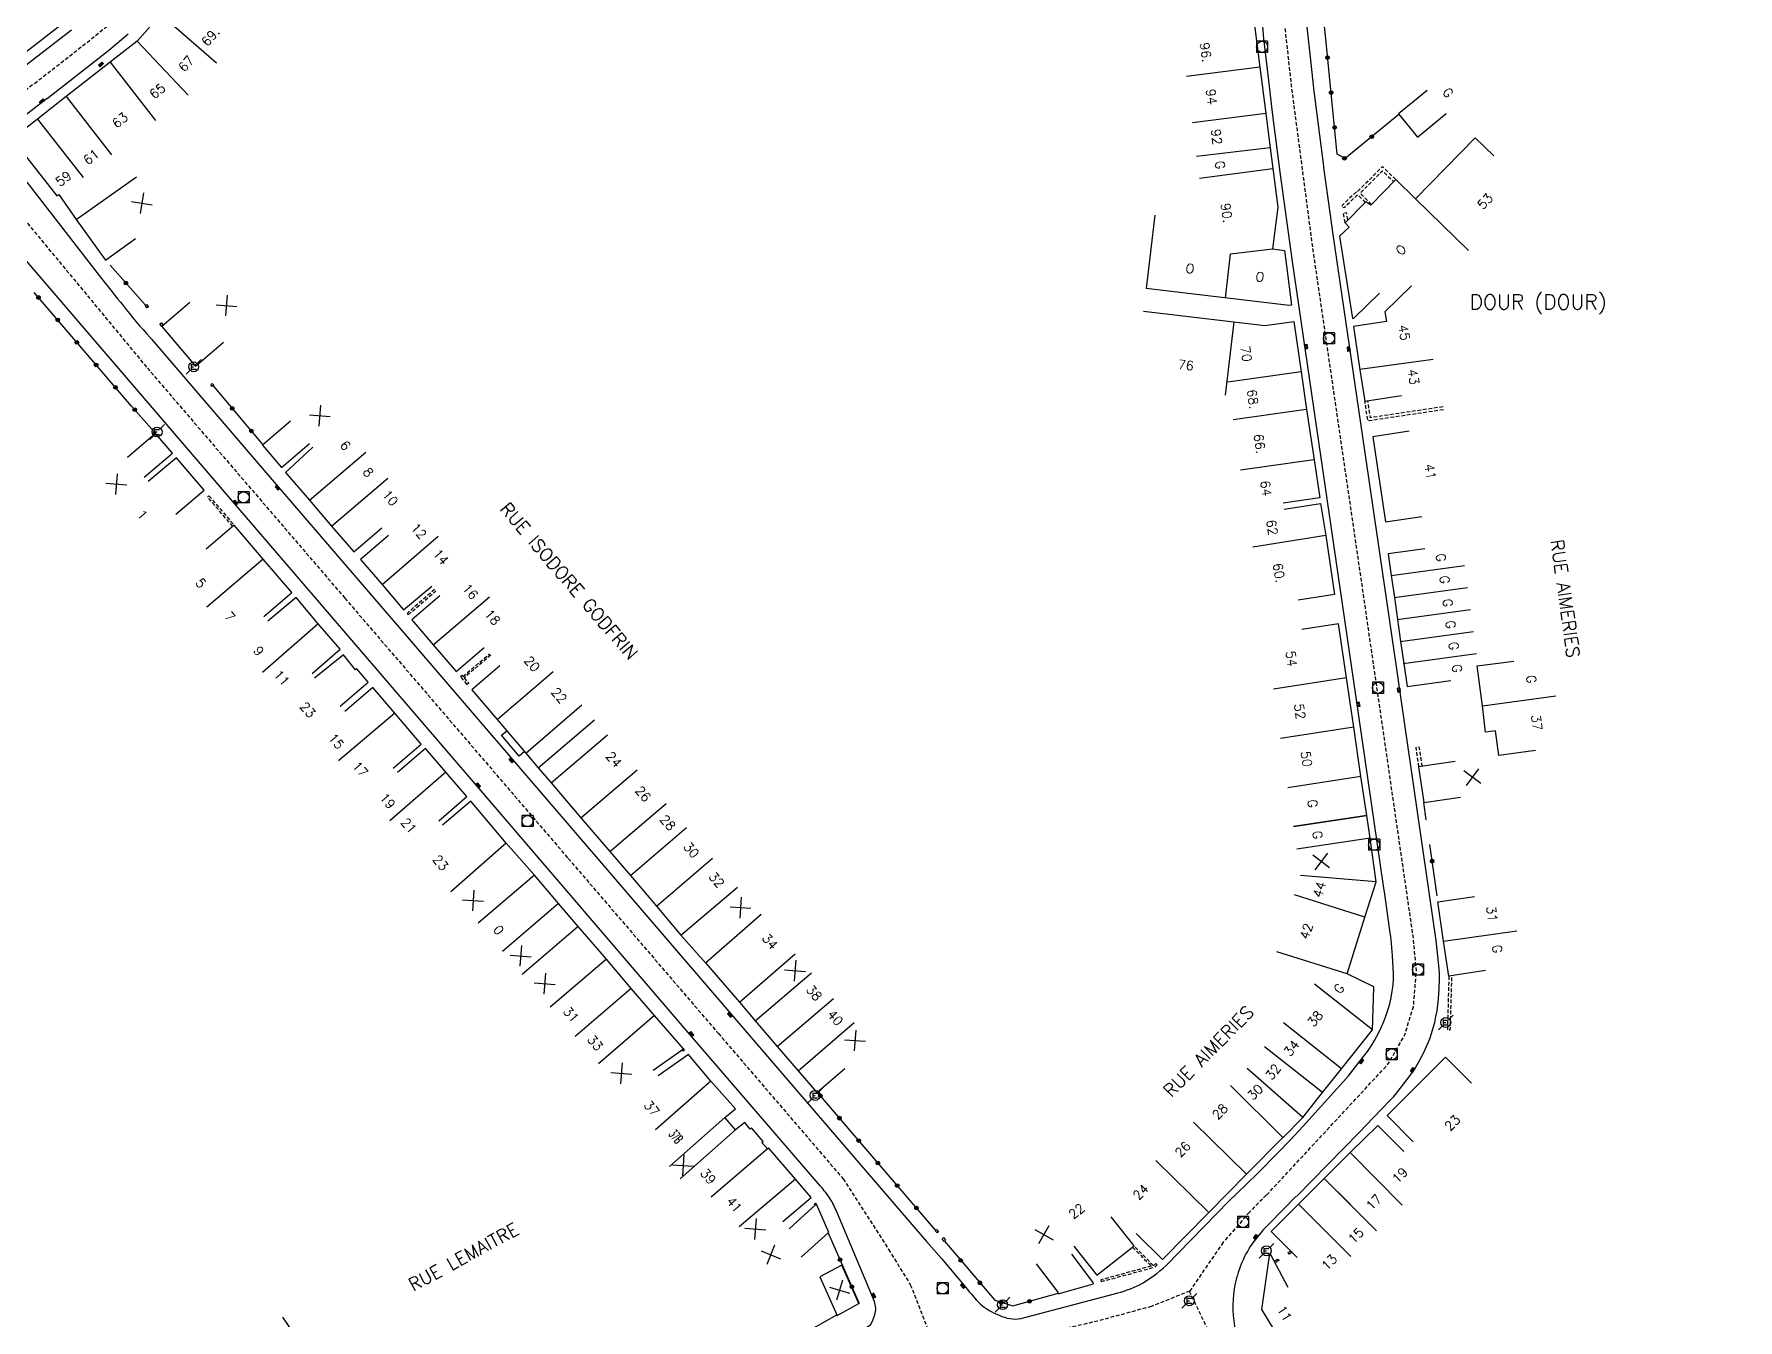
# Model space of a CAD drawing. Header units: millimetres. Extents: x 108000 to 109000, y 121000 to 122000.
# Drawn here: x 108769.6 to 109000, y 121099.6 to 121273.5 of the extents above; entities that cross this region are included whole.
import ezdxf
from ezdxf.enums import TextEntityAlignment as Align

# ---------------------------------------------------------------- set-up
doc = ezdxf.new("R2010")
doc.units = ezdxf.units.MM
doc.linetypes.add('DASHED', pattern=[0.75, 0.5, -0.25])
doc.layers.get('0').update_dxf_attribs({"linetype": 'CONTINUOUS'})
for name, color, linetype in [('W0001', 6, 'DASHED'), ('W0008', 7, 'CONTINUOUS'), ('W0100', 7, 'CONTINUOUS'), ('W0112', 1, 'DASHED'), ('W0322', 7, 'CONTINUOUS'), ('W0334', 7, 'CONTINUOUS'), ('W0400', 7, 'CONTINUOUS'), ('W0420', 7, 'CONTINUOUS'), ('W0471', 7, 'CONTINUOUS'), ('W0980', 7, 'CONTINUOUS'), ('W0989', 7, 'CONTINUOUS'), ('W0991', 7, 'CONTINUOUS'), ('W1102', 7, 'CONTINUOUS')]:
    doc.layers.add(name, color=color, linetype=linetype)
doc.styles.get("Standard").update_dxf_attribs({"font": 'romans.shx', "width": 0.85})

# ---------------------------------------------------------------- blocks, each defined once
blk = doc.blocks.new('T420')
for p, q in [((0.75, 0.75), (-0.75, 0.75)), ((-0.75, 0.75), (-0.75, -0.75)), ((0.75, 0.75), (0.75, -0.75)), ((0.75, -0.75), (-0.75, -0.75))]:
    blk.add_line(p, q)
blk.add_ellipse((0, 0), major_axis=(-0.53, 0.53), ratio=1, start_param=3.926991, end_param=10.210176)
blk = doc.blocks.new('T400')
for p, q in [((-0.15, 0.3), (0.15, 0.3)), ((-0.15, -0.25), (-0.15, 0.3)), ((-0.15, 0.15), (0.15, 0.15)), ((-0.15, 0), (0.15, 0)), ((0.15, 0.3), (0.15, -0.25)), ((-0.15, -0.15), (0.15, -0.15)), ((-0.15, -0.25), (-0.15, -0.3)), ((-0.15, -0.3), (0.15, -0.3)), ((0.15, -0.3), (0.15, -0.25))]:
    blk.add_line(p, q)
blk = doc.blocks.new('T471')
for p, q in [((-0.333334, 0.333334), (-0.333334, -0.333334)), ((-0.333334, 0.333334), (0.333334, 0.333334)), ((-0.333334, 0), (0, 0)), ((0.500001, 0.500001), (1.000002, 1.000002)), ((-0.500001, -0.500001), (-1.000002, -1.000002)), ((-0.333334, -0.333334), (0.333334, -0.333334))]:
    blk.add_line(p, q)
blk.add_ellipse((0, 0), major_axis=(0.471405, 0.471405), ratio=1, start_param=5.4977871438, end_param=11.780972451)
blk = doc.blocks.new('t322o')
at = {"color": 0, "linetype": 'Continuous'}
for radius in [0.25, 0.15]:
    blk.add_circle((0, 0), radius, dxfattribs=at)
blk = doc.blocks.new('t991o')
at = {"color": 0, "linetype": 'Continuous'}
for p, q in [((-1, 1), (1, -1)), ((-1, -1), (1, 1))]:
    blk.add_line(p, q, dxfattribs=at)

msp = doc.modelspace()

# ---------------------------------------------------------------- linework, layer by layer
at = {"layer": 'W0001', "flags": 128}
for points in [[(108769.67, 121266.86), (108776.76, 121272.4), (108779.84, 121274.89), (108781.99, 121276.95), (108786.06, 121281.51), (108790.79, 121286.9), (108798.13, 121295.3), (108809.85, 121308.66), (108830.54, 121332.32), (108835.49, 121337.94), (108839.7, 121342.22), (108844.09, 121346.01), (108848.69, 121349.5), (108852.54, 121351.93), (108858, 121355.01), (108863.57, 121357.92), (108876.65, 121364.49), (108889.62, 121370.81), (108921.92, 121385.8)], [(108936.27, 121116.5), (108952.68, 121134.19), (108954.92, 121138.1), (108956.13, 121141.97), (108956.52, 121146.84), (108956.11, 121151.29), (108948.17, 121205.93), (108945.52, 121224.03), (108942.52, 121244.59), (108939.64, 121266.53), (108938.42, 121277.76), (108937.66, 121286.62), (108937.16, 121296.33), (108936.86, 121305.47), (108935.81, 121342.5), (108935.45, 121347.64)]]:
    msp.add_lwpolyline(points, dxfattribs=at)
at = {"layer": 'W0001'}
for points in [[(108575.04, 121067.22), (108578.63, 121072.46), (108584.85, 121082.12), (108590.07, 121091.92), (108597.13, 121105.15), (108602.56, 121115.54), (108613.3, 121140.24), (108618.76, 121153.59), (108623.54, 121164.42), (108627.27, 121171.73), (108631.21, 121176.62), (108635.72, 121180.47), (108644.44, 121191), (108648.2, 121195.87), (108652.13, 121198.88), (108657.26, 121201.84), (108690.93, 121220.28), (108715.27, 121233.61), (108743.31, 121249.02), (108755.71, 121256.11), (108764.84, 121263.19), (108769.65, 121266.88)], [(108756.41, 121266.24), (108757.86, 121264.54), (108764.4, 121253.15), (108784.92, 121228.35), (108811.63, 121197.23), (108841.84, 121162.02), (108862.13, 121138.36), (108878.99, 121118.71), (108885.16, 121109.14), (108888.09, 121104.38), (108894.79, 121087.26), (108896.74, 121081.9), (108908.14, 121058.47), (108916.5, 121041.26), (108919.31, 121035.56), (108921.32, 121024.92), (108928.5, 121010.32), (108933.55, 121000)], [(108936.22, 121116.5), (108933.94, 121114.18), (108930.39, 121110.11), (108925.86, 121103.5), (108920.69, 121101.44), (108913.45, 121099.46), (108900.76, 121096.54), (108884.06, 121095.86), (108878.93, 121093.34), (108865.75, 121086), (108835.66, 121069.61), (108825.29, 121064.07), (108823.15, 121063.45), (108811.82, 121057.87), (108806.67, 121055.47), (108799.69, 121051.39), (108796.93, 121048.84), (108788.72, 121037.55)], [(108925.8, 121103.48), (108934.55, 121085.39), (108945.49, 121063.33), (108948.66, 121057.12), (108956.41, 121048.06)]]:
    msp.add_lwpolyline(points, dxfattribs=at)
at = {"layer": 'W0008', "flags": 128}
for points in [[(108954.09, 121186.08), (108953.52, 121190.11), (108947.46, 121231.35), (108945.26, 121246.42), (108944.84, 121249.35), (108944.01, 121255.47), (108943.99, 121255.66), (108942.72, 121265.82), (108942.23, 121269.98), (108941.4, 121277.7)], [(108932.24, 121116.69), (108935.03, 121119.43), (108937.79, 121122.2), (108939.51, 121123.99), (108941.19, 121125.81), (108946.16, 121131.3), (108946.65, 121131.85), (108947.32, 121132.63), (108947.96, 121133.42), (108948.93, 121134.66), (108949.89, 121135.91), (108950.23, 121136.39), (108950.55, 121136.88), (108950.86, 121137.39), (108951.14, 121137.9), (108951.48, 121138.58), (108951.8, 121139.27), (108952.1, 121139.97), (108952.38, 121140.68), (108952.66, 121141.52), (108952.91, 121142.36), (108953.11, 121143.22), (108953.26, 121144.09), (108953.37, 121144.87), (108953.42, 121145.66), (108953.43, 121146.45), (108953.4, 121147.24), (108953.28, 121148.89), (108953.14, 121150.53), (108953.05, 121151.41), (108952.93, 121152.29), (108952.24, 121157.18), (108952.08, 121158.32), (108948.35, 121184.11), (108941.53, 121230.73), (108939.78, 121242.75), (108938.09, 121254.86), (108937.08, 121262.9), (108936.56, 121267.23), (108935.91, 121272.95), (108935.6, 121276.08)], [(108767.96, 121268.9), (108774.66, 121274.12)], [(108771.37, 121264.82), (108778.86, 121270.67), (108779.72, 121271.36), (108780.57, 121272.06), (108781.44, 121272.81), (108782.31, 121273.58)], [(108940.29, 121116.3), (108948.78, 121124.98), (108950.72, 121126.97), (108953.04, 121129.37), (108953.48, 121129.83), (108953.88, 121130.32), (108954.8, 121131.5), (108955.69, 121132.69), (108956.3, 121133.59), (108956.86, 121134.52), (108957.48, 121135.71), (108958.03, 121136.93), (108958.32, 121137.64), (108958.58, 121138.37), (108958.81, 121139.11), (108959, 121139.86), (108959.17, 121140.64), (108959.31, 121141.43), (108959.42, 121142.22), (108959.5, 121143.02), (108959.59, 121144.41), (108959.64, 121145.8), (108959.64, 121146.44), (108959.6, 121147.08), (108959.35, 121149.65), (108959.19, 121150.93), (108954.1, 121186.07)]]:
    msp.add_lwpolyline(points, dxfattribs=at)
for points in [[(108771.37, 121264.82), (108770.01, 121263.76), (108765.91, 121260.57, 0.1886)], [(108768.61, 121253.51), (108778.71, 121240.47, 0.0048), (108781.64, 121236.83, 0.0216), (108785.28, 121232.5, -0.0139), (108785.54, 121232.23), (108802.62, 121212.3), (108820.37, 121191.65), (108834.3, 121175.4), (108863.8, 121141.01), (108879.78, 121122.45), (108890.3, 121110.2), (108892.3, 121107.9), (108895.6, 121104.01, 0.0338), (108897.55, 121101.77, 0.086), (108900.12, 121100.25, 0.1606), (108903.03, 121099.8), (108915.7, 121103.15, 0.0539), (108919.08, 121104.36, 0.0557), (108922.69, 121106.96), (108931.17, 121115.66), (108932.22, 121116.71)], [(108788.25, 121042.64), (108792.37, 121048.04, -0.0424), (108793.72, 121049.59, -0.033), (108795, 121050.6), (108803.94, 121056.93, -0.0448), (108805.86, 121058.1, -0.0355), (108807.92, 121058.83), (108840.71, 121075.73), (108863.66, 121088.43), (108864.56, 121088.63), (108880.95, 121097.84), (108882.69, 121098.94, 0.0563), (108883.29, 121100.28, 0.164), (108883.23, 121102.09), (108878.14, 121114.25, 0.0416), (108877.25, 121115.99, 0.0306), (108875.95, 121117.72), (108858.33, 121138.19), (108829.52, 121171.82), (108796.69, 121210.03), (108763.09, 121249.22)], [(108940.23, 121116.31), (108936.61, 121112.61, 0.0371), (108934.5, 121110.19, 0.1047), (108932.03, 121104.53, 0.0985), (108931.94, 121098.76, 0.0682), (108933.62, 121094.01), (108950.73, 121059.49, 0.1293), (108952.2, 121057.88, 0.0444), (108953.77, 121057.08), (108953.85, 121057.27), (108958.55, 121055.21), (108958.51, 121055.08), (108959.43, 121054.68), (108968.47, 121051.74), (108990.44, 121044.72), (109000, 121041.64)]]:
    msp.add_lwpolyline(points, format="xyb", dxfattribs=at)
at = {"layer": 'W0100', "flags": 128}
for points in [[(108928.41, 121287.59), (108933.39, 121288.03), (108933.84, 121283.06), (108934.63, 121274.74), (108935.36, 121269.07), (108936.15, 121262.78), (108936.73, 121258.12), (108937.78, 121250.13), (108937.05, 121244.46), (108938.68, 121244.27), (108938.95, 121242.16), (108939.63, 121236.86), (108939.34, 121236.81), (108919.97, 121239.1)], [(108793.28, 121276.13), (108789.49, 121279.4), (108786.72, 121276.18), (108783.53, 121272.57), (108779.9, 121269.72), (108773.94, 121265.09)], [(108755.87, 121272.98), (108761.03, 121267.22), (108763.17, 121267.09), (108769.6, 121271.99), (108774.5, 121275.76)], [(108957.96, 121265.9), (108954.09, 121262.74), (108956.66, 121259.6), (108960.53, 121262.77)], [(108773.94, 121265.07), (108770.05, 121262), (108766.65, 121259.35), (108772.7, 121251.65), (108772.93, 121251.83), (108775.3, 121248.47), (108779.24, 121242.97), (108783.31, 121245.88)], [(108967, 121257.05), (108964.47, 121259.51), (108956.41, 121251.24), (108953.74, 121253.87), (108950.35, 121250.4), (108949.7, 121250.82), (108946.88, 121248.01), (108947.42, 121247.4), (108946.11, 121246.21), (108947.87, 121235.06), (108948.07, 121235.1), (108951.52, 121238.47)], [(108955.84, 121239.46), (108952.27, 121235.96), (108952.46, 121234.66), (108948.01, 121233.97), (108948.89, 121228.12), (108949.56, 121223.88), (108954.5, 121224.66)], [(108790.68, 121237.22), (108786.87, 121233.98), (108791.41, 121228.63), (108795.22, 121231.87)], [(108919.61, 121236.05), (108936.01, 121234.12), (108939.97, 121234.67), (108940.92, 121227.83), (108941.66, 121222.75), (108942.68, 121215.94), (108943.46, 121210.8), (108938.51, 121210.06)], [(108784.51, 121213.61), (108788.31, 121216.86), (108786.04, 121219.51), (108782.24, 121216.26)], [(108804.29, 121221.16), (108800.48, 121217.92), (108803.05, 121214.9), (108806.86, 121218.14)], [(108955.56, 121219.81), (108950.61, 121219.07), (108952.34, 121207.55), (108957.28, 121208.29)], [(108807.29, 121217.66), (108803.62, 121214.25), (108806.84, 121210.49), (108809.81, 121206.99), (108812.82, 121203.49), (108816.62, 121206.75)], [(108788.79, 121208.59), (108792.59, 121211.84), (108788.84, 121216.23), (108785.04, 121212.99)], [(108938.64, 121209.25), (108943.57, 121210.05), (108944.27, 121205.73), (108945.47, 121197.71), (108940.53, 121196.96)], [(108800.66, 121194.73), (108804.46, 121197.98), (108800.58, 121202.52), (108796.66, 121207.1), (108792.86, 121203.84)], [(108817.52, 121205.71), (108813.74, 121202.44), (108816.66, 121199.06), (108819.54, 121195.64), (108823.37, 121198.85)], [(108957.66, 121203.9), (108952.7, 121203.22), (108953.11, 121200.28), (108953.55, 121197.31), (108953.97, 121194.34), (108954.39, 121191.36), (108954.82, 121188.39), (108955.26, 121185.3), (108961.2, 121186.08)], [(108807.21, 121187.06), (108810.98, 121190.35), (108808.01, 121193.74), (108805.04, 121197.31), (108801.2, 121194.11)], [(108824.49, 121197.54), (108820.7, 121194.29), (108823.58, 121190.92), (108826.67, 121187.31), (108830.47, 121190.56)], [(108938.5, 121124.29), (108941.15, 121126.97), (108943.84, 121130.37), (108946.39, 121133.59), (108950.59, 121138.83), (108950.75, 121144.57), (108950.7, 121144.66), (108950.59, 121144.75), (108947.17, 121146.4), (108949.57, 121154.1), (108951.08, 121158.88), (108950.25, 121164.79), (108949.8, 121167.85), (108949.02, 121173.09), (108948.04, 121179.77), (108947.09, 121186.44), (108945.99, 121193.74), (108941.05, 121192.99)], [(108811, 121182.62), (108814.79, 121185.89), (108813.24, 121187.68), (108813.07, 121187.53), (108811.44, 121189.56), (108807.54, 121186.43)], [(108832.59, 121188.07), (108828.79, 121184.82), (108832.2, 121180.83), (108836.09, 121176.29), (108837.78, 121174.3), (108839.53, 121172.25), (108843.54, 121167.54), (108847.45, 121162.96), (108850.26, 121159.7), (108853.75, 121155.59), (108857.08, 121151.67), (108860.38, 121147.9), (108864.97, 121142.58), (108867.13, 121140.06), (108870.08, 121136.59), (108872.91, 121133.3), (108875.45, 121130.36), (108879.23, 121133.64)], [(108972.62, 121176.64), (108967.67, 121175.97), (108967.22, 121179.31), (108965.87, 121179.13), (108965.48, 121182.69), (108964.76, 121188.07), (108969.71, 121188.73)], [(108818.15, 121174.26), (108821.96, 121177.5), (108818.39, 121181.7), (108815.42, 121185.15), (108811.63, 121181.89)], [(108824.34, 121167.11), (108828.12, 121170.39), (108825.26, 121173.68), (108822.55, 121176.88), (108818.73, 121173.66)], [(108961.75, 121175.13), (108956.8, 121174.4), (108957.52, 121169.58), (108962.47, 121170.32)], [(108853.32, 121133.38), (108857.4, 121136.26), (108853.5, 121140.78), (108850.36, 121144.44), (108847.01, 121148.39), (108843.19, 121152.84), (108840.53, 121155.94), (108837.25, 121159.78), (108833.46, 121164.11), (108828.64, 121169.79), (108824.82, 121166.55)], [(108965.86, 121146.87), (108960.92, 121146.11), (108960.19, 121150.85), (108959.44, 121156.18), (108964.39, 121156.87)], [(108870.87, 121112.92), (108874.68, 121116.16), (108872.55, 121118.67), (108868.93, 121122.87), (108868.76, 121122.73), (108868, 121123.61), (108868.17, 121123.75), (108866.6, 121125.57), (108866.43, 121125.43), (108865.71, 121126.32), (108864.47, 121125.31), (108863, 121126.97), (108864.44, 121128.14), (108861.13, 121131.92), (108858.09, 121135.51), (108854.01, 121132.62)], [(108956.1, 121123.72), (108952.56, 121127.26), (108960.44, 121135.15), (108963.98, 121131.62)], [(108954.81, 121122.38), (108951.29, 121125.93), (108947.56, 121122.25), (108944.07, 121118.74), (108947.61, 121115.21)], [(108918.62, 121111.28), (108922.19, 121107.78), (108928.44, 121114.16), (108933.53, 121119.33), (108938.46, 121124.28)], [(108944.06, 121118.75), (108940.6, 121115.29), (108936.87, 121111.58), (108940.4, 121108.04)], [(108873.33, 121108.12), (108876.96, 121111.41), (108877.05, 121111.45), (108875.42, 121115.26), (108875.33, 121115.22), (108871.7, 121111.93)], [(108910.21, 121109.59), (108913.29, 121105.66), (108918.34, 121109.62), (108915.26, 121113.55)], [(108905.12, 121107.18), (108908.03, 121103.35), (108908.09, 121103.15), (108912.88, 121104.48), (108912.82, 121104.68), (108909.93, 121108.52)], [(108939.17, 121103.99), (108936.85, 121108.42), (108936.63, 121108.26), (108935.58, 121101.03), (108937.07, 121098.57), (108935.51, 121097.6), (108935.24, 121097.46), (108936.54, 121094.78), (108937.96, 121091.9), (108939.44, 121088.88), (108943.62, 121080.38), (108950.42, 121066.69), (108953.01, 121061.54), (108957.47, 121063.78)]]:
    msp.add_lwpolyline(points, dxfattribs=at)
msp.add_lwpolyline([(108878.19, 121100.23), (108881.14, 121101.83), (108878.81, 121107.04), (108875.87, 121105.44)], close=True, dxfattribs=at)
at = {"layer": 'W0112', "flags": 128}
for points in [[(108953.72, 121253.85), (108951.93, 121255.6), (108948.47, 121252.13), (108948.41, 121252.19), (108946.47, 121250.35), (108946.51, 121250.06), (108946.91, 121250.12), (108946.89, 121250.2), (108948.56, 121251.78), (108948.63, 121251.71), (108948.64, 121251.73), (108949.62, 121250.74)], [(108950.44, 121250.49), (108948.93, 121252.01), (108951.93, 121255.04), (108953.44, 121253.57)], [(108946.88, 121248.01), (108946.65, 121249.34), (108947.04, 121249.41), (108947.23, 121248.36)], [(108960.18, 121222.72), (108949.96, 121221.19), (108949.56, 121223.88)], [(108960.12, 121223.11), (108950.3, 121221.64), (108949.96, 121223.94)], [(108956.87, 121174.41), (108956.47, 121177.06), (108956.87, 121177.12), (108957.27, 121174.47)], [(108960.92, 121146.11), (108960.71, 121138.86), (108961.11, 121138.85), (108961.32, 121146.17)]]:
    msp.add_lwpolyline(points, dxfattribs=at)
at = {"layer": 'W0112'}
for points in [[(108784.89, 121236.48), (108784.62, 121236.81), (108784.82, 121236.97), (108785.09, 121236.64)], [(108793.7, 121225.86), (108793.5, 121226.1), (108793.69, 121226.26), (108793.89, 121226.02)], [(108891.71, 121111.37), (108891.46, 121111.66), (108891.65, 121111.82), (108891.9, 121111.53)], [(108892.65, 121110.23), (108892.38, 121110.6), (108892.58, 121110.75), (108892.86, 121110.38)]]:
    msp.add_lwpolyline(points, close=True, dxfattribs=at)
for points in [[(108786.87, 121233.98), (108786.61, 121234.35), (108786.82, 121234.49), (108787.06, 121234.14)], [(108785.85, 121219.35), (108785.67, 121219.55), (108785.86, 121219.71), (108786.04, 121219.51)], [(108796.47, 121206.93), (108793.06, 121210.91), (108793.25, 121211.07), (108796.66, 121207.1)], [(108823.76, 121198.4), (108820.03, 121195.18), (108820.2, 121194.99), (108823.92, 121198.21)], [(108831.35, 121189.52), (108827.75, 121186.45), (108828.37, 121185.73), (108828.18, 121185.57), (108827.4, 121186.48), (108827.29, 121186.7), (108827.51, 121186.81), (108827.59, 121186.64), (108831.19, 121189.71)], [(108857.2, 121136.12), (108857.36, 121135.95), (108857.54, 121136.12), (108857.4, 121136.26)], [(108875.64, 121130.53), (108875.77, 121130.36), (108875.58, 121130.21), (108875.45, 121130.36)], [(108875.21, 121115.12), (108875.11, 121115.23), (108875.29, 121115.4), (108875.42, 121115.26)], [(108918.15, 121109.46), (108920.66, 121106.89), (108913.85, 121105.03), (108913.91, 121104.79), (108921.14, 121106.76), (108921.48, 121107.07), (108921.31, 121107.26), (108921.01, 121106.99), (108920.94, 121106.97), (108918.34, 121109.62)], [(108939.7, 121108.74), (108939.31, 121108.5), (108939.18, 121108.71), (108939.52, 121108.92)], [(108937.31, 121107.55), (108937.81, 121107.87), (108937.94, 121107.66), (108937.43, 121107.32)]]:
    msp.add_lwpolyline(points, dxfattribs=at)
at = {"layer": 'W0322'}
msp.add_line((108827.56, 121186.29), (108827.56, 121186.29), dxfattribs=at)
at = {"layer": 'W0322', "flags": 128}
for points in [[(108954.16, 121262.65), (108946.88, 121256.69), (108945.83, 121257.27), (108944.26, 121272.9), (108942.37, 121290.51), (108942.87, 121291.06)], [(108779.88, 121242.29), (108784.66, 121236.85)], [(108785.86, 121219.71), (108782.77, 121223.21), (108769.6, 121238.59)], [(108793.81, 121225.95), (108800.55, 121217.98)], [(108957.86, 121167.25), (108957.52, 121169.58)], [(108959.31, 121156.96), (108958.34, 121163.9)], [(108875.64, 121130.25), (108891.51, 121111.71)], [(108881.22, 121101.79), (108876.99, 121111.43)], [(108892.69, 121110.26), (108899.52, 121102.28), (108901.95, 121101.51), (108908.07, 121103.22)], [(108862.31, 121091.37), (108878.17, 121100.28)]]:
    msp.add_lwpolyline(points, dxfattribs=at)
at = {"layer": 'W0322'}
msp.add_lwpolyline([(108808.89, 121091.71), (108803.25, 121099.97)], dxfattribs=at)
at = {"layer": 'W0334', "flags": 128}
msp.add_lwpolyline([(108835.92, 121176.48), (108835.2, 121175.86), (108832.8, 121178.7), (108833.51, 121179.3)], dxfattribs=at)
at = {"layer": 'W1102'}
for p, q in [((108770.05, 121262), (108776.24, 121254.15)), ((108775.3, 121248.47), (108783.47, 121254.23)), ((108806.84, 121210.49), (108814.45, 121216.98)), ((108809.81, 121206.99), (108817.42, 121213.48)), ((108816.66, 121199.06), (108824.23, 121205.6)), ((108800.58, 121202.52), (108792.98, 121196.02)), ((108823.58, 121190.92), (108831.17, 121197.43)), ((108808.01, 121193.74), (108800.48, 121187.16)), ((108832.2, 121180.83), (108839.8, 121187.33)), ((108836.09, 121176.29), (108843.68, 121182.79)), ((108818.39, 121181.7), (108810.77, 121175.22)), ((108837.78, 121174.3), (108845.39, 121180.78)), ((108839.53, 121172.25), (108847.14, 121178.73)), ((108825.26, 121173.68), (108817.71, 121167.12)), ((108843.54, 121167.54), (108851.15, 121174.02)), ((108847.45, 121162.96), (108855.06, 121169.45)), ((108833.46, 121164.11), (108825.94, 121157.52)), ((108850.26, 121159.7), (108857.84, 121166.22)), ((108853.75, 121155.59), (108861.36, 121162.08)), ((108837.25, 121159.78), (108829.65, 121153.29)), ((108857.08, 121151.67), (108864.71, 121158.13)), ((108840.53, 121155.94), (108832.94, 121149.42)), ((108843.19, 121152.84), (108835.6, 121146.33)), ((108860.38, 121147.9), (108867.9, 121154.49)), ((108847.01, 121148.39), (108839.39, 121141.9)), ((108864.97, 121142.58), (108872.54, 121149.11)), ((108867.13, 121140.06), (108874.72, 121146.57)), ((108850.36, 121144.44), (108842.77, 121137.93)), ((108870.08, 121136.59), (108877.7, 121143.07)), ((108853.5, 121140.78), (108845.93, 121134.25)), ((108872.91, 121133.3), (108880.49, 121139.82)), ((108861.13, 121131.92), (108853.61, 121125.34)), ((108938.46, 121124.28), (108931.37, 121131.34)), ((108863, 121126.97), (108855.51, 121120.35)), ((108864.47, 121125.31), (108856.97, 121118.69)), ((108933.53, 121119.33), (108926.39, 121126.34)), ((108868.76, 121122.73), (108861.18, 121116.21)), ((108928.44, 121114.16), (108921.31, 121121.16)), ((108872.55, 121118.67), (108864.93, 121112.19)), ((108944.06, 121118.75), (108951.13, 121111.67)), ((108940.6, 121115.29), (108947.66, 121108.21))]:
    msp.add_line(p, q, dxfattribs=at)
at = {"layer": 'W1102', "flags": 128}
for points in [[(108786.72, 121276.18), (108794.29, 121269.65)], [(108783.53, 121272.57), (108790.42, 121265.27)], [(108779.9, 121269.72), (108786.04, 121261.82)], [(108935.36, 121269.07), (108925.44, 121267.79)], [(108773.94, 121265.09), (108780.07, 121257.19)], [(108936.15, 121262.78), (108926.23, 121261.53)], [(108936.73, 121258.12), (108926.79, 121256.96)], [(108937.1, 121255.31), (108927.18, 121254)], [(108963.57, 121244.26), (108956.41, 121251.24)], [(108921.15, 121249.03), (108919.97, 121239.1)], [(108930.7, 121237.83), (108931.4, 121243.81), (108937.05, 121244.46)], [(108931.85, 121234.61), (108930.68, 121224.68)], [(108958.79, 121229.53), (108948.89, 121228.15)], [(108940.92, 121227.83), (108931.02, 121226.45)], [(108941.63, 121222.75), (108931.73, 121221.37)], [(108942.65, 121215.94), (108932.75, 121214.55)], [(108944.27, 121205.73), (108934.4, 121204.14)], [(108953.11, 121200.28), (108963.01, 121201.65)], [(108953.52, 121197.31), (108963.42, 121198.67)], [(108953.93, 121194.34), (108963.83, 121195.7)], [(108954.34, 121191.35), (108964.25, 121192.72)], [(108954.75, 121188.38), (108964.66, 121189.74)], [(108947.09, 121186.44), (108937.21, 121184.94)], [(108965.48, 121182.69), (108975.39, 121184.02)], [(108948.04, 121179.77), (108938.16, 121178.27)], [(108949.02, 121173.09), (108939.13, 121171.6)], [(108950.25, 121164.79), (108940.37, 121163.3)], [(108951.08, 121158.88), (108940.86, 121159.73)], [(108949.57, 121154.1), (108940.03, 121157.1)], [(108960.19, 121150.85), (108970.09, 121152.24)], [(108947.17, 121146.4), (108937.63, 121149.4)], [(108950.59, 121138.83), (108942.74, 121145.02)], [(108946.39, 121133.59), (108938.54, 121139.79)], [(108943.84, 121130.37), (108935.99, 121136.56)], [(108941.15, 121126.97), (108933.66, 121133.61)], [(108947.56, 121122.25), (108954.59, 121115.14)]]:
    msp.add_lwpolyline(points, dxfattribs=at)
msp.add_lwpolyline([(108949.8, 121167.85), (108939.91, 121166.35)], close=True, dxfattribs=at)

# ---------------------------------------------------------------- block references
at = {"layer": 'W0322'}
for p, rotation in [((108944.52, 121270.35), 95.7505363592766), ((108944.99, 121265.62), 95.7505363592766), ((108945.47, 121260.9), 95.7505363592766), ((108950.49, 121259.64), 219.2829803596726), ((108946.8, 121256.74), 151.0847027515228), ((108782.02, 121239.85), 311.289496545088), ((108770.2, 121237.9), 130.5732652313006), ((108772.8, 121234.86), 130.5732652313006), ((108775.4, 121231.82), 130.5732652313006), ((108778, 121228.78), 130.5732652313006), ((108780.6, 121225.74), 130.5732652313006), ((108783.21, 121222.71), 131.440816016179), ((108796.4, 121222.9), 310.220871686148), ((108798.98, 121219.85), 310.220871686148), ((108958.65, 121161.66), 97.97802953265752), ((108875.91, 121129.94), 310.5647508876622), ((108878.51, 121126.9), 310.5647508876622), ((108881.11, 121123.86), 310.5647508876622), ((108883.71, 121120.82), 310.5647508876622), ((108886.31, 121117.78), 310.5647508876622), ((108888.91, 121114.74), 310.5647508876622), ((108878.6, 121107.76), 113.6499225027516), ((108894.9, 121107.67), 310.5626644364646), ((108880.2, 121104.1), 113.6499225027516), ((108897.5, 121104.63), 310.5626644364646), ((108900.38, 121102.01), 342.386572204019), ((108904.22, 121102.14), 15.55725412499102)]:
    msp.add_blockref('t322o', p, dxfattribs=dict(at, rotation=rotation))
at = {"layer": 'W0400'}
for p, rotation in [((108778.65, 121269.43), 313.1860759829755), ((108770.67, 121264.45), 127.956722338797), ((108941.6, 121231.26), 8.4850960946115), ((108947.37, 121230.91), 188.3566679817554), ((108802.53, 121212.15), 220.6066936559167), ((108796.82, 121210.16), 40.60669365389096), ((108954.15, 121184.78), 188.7349151055668), ((108948.67, 121182.86), 187.5287506664692), ((108834.14, 121175.31), 40.61956433123942), ((108829.64, 121171.93), 40.61956433093341), ((108863.69, 121140.89), 40.72042201432838), ((108858.49, 121138.31), 40.72042201338138), ((108949.06, 121134.59), 142.8325423484364), ((108956.01, 121133.43), 327.1597385653458), ((108934.8, 121110.84), 320.353853553793), ((108895.19, 121104.18), 220.2885866121711), ((108883.13, 121102.89), 202.7049323242155)]:
    msp.add_blockref('T400', p, dxfattribs=dict(at, rotation=rotation))
at = {"layer": 'W0420'}
for p in [(108935.66, 121271.8), (108944.7, 121232.37), (108797.93, 121210.88), (108951.32, 121185.1), (108836.33, 121167.08), (108950.81, 121163.88), (108956.75, 121146.97), (108953.19, 121135.53), (108933.07, 121112.85), (108892.45, 121103.87)]:
    msp.add_blockref('T420', p, dxfattribs=at)
at = {"layer": 'W0471'}
for p in [(108791.18, 121228.52), (108786.24, 121219.71), (108960.49, 121139.84), (108875.22, 121129.97), (108936.24, 121108.96), (108900.56, 121101.67), (108925.82, 121102.2)]:
    msp.add_blockref('T471', p, dxfattribs=at)
at = {"layer": 'W0991'}
for p, rotation in [((108784.18, 121250.67), 305.5893410770487), ((108795.62, 121236.81), 310.3597753785255), ((108808.24, 121221.92), 310.3336201599517), ((108780.72, 121212.66), 310.5653974880725), ((108964.09, 121173.02), 188.4806072972536), ((108943.63, 121161.63), 187.9605870239073), ((108828.96, 121156.34), 311.2249402597296), ((108865.13, 121155.38), 311.2047633959274), ((108835.41, 121148.85), 310.6768155444622), ((108872.5, 121146.85), 310.6237863627245), ((108838.64, 121145.08), 310.5809410560898), ((108880.61, 121137.4), 310.8957088311566), ((108849.02, 121132.97), 310.8267018937278), ((108857.36, 121120.51), 311.4455520729562), ((108867.14, 121111.91), 310.4014547631544), ((108906.17, 121111.16), 15.50868472139052), ((108869.22, 121108.41), 293.1610033226169), ((108878.5, 121103.63), 298.5601146510734)]:
    msp.add_blockref('t991o', p, dxfattribs=dict(at, rotation=rotation))

# ---------------------------------------------------------------- texts
at = {"layer": 'W0980'}
msp.add_text('DOUR (DOUR)', height=2, dxfattribs=at).set_placement((108972.99, 121237.15), align=Align.MIDDLE)
at = {"layer": 'W0989'}
for s, rotation, p in [('RUE ISODORE GODFRIN', 310.6347, (108841.94, 121199.54)), ('RUE AIMERIES', 278.1066, (108976.65, 121197.17)), ('RUE AIMERIES', 45.4044, (108928.41, 121135.95)), ('RUE LEMAITRE', 28.584, (108827.69, 121108.16))]:
    msp.add_text(s, height=1.75, rotation=rotation, dxfattribs=at).set_placement(p, align=Align.MIDDLE)
at = {"layer": 'W0991'}
for s, rotation, p in [('69.', 48.5651, (108793.46, 121273.18)), ('96.', 277.3578, (108928.04, 121271.07)), ('67', 48.5651, (108790.17, 121269.52)), ('65', 38.1615, (108786.28, 121265.83)), ('94', 277.1538, (108928.81, 121265.05)), ('G', 309.283, (108960.79, 121265.6)), ('63', 37.8464, (108781.22, 121261.88)), ('92', 276.6563, (108929.5, 121259.62)), ('61', 38.2748, (108777.32, 121256.91)), ('G', 277.5461, (108929.97, 121255.83)), ('59', 38.0039, (108773.58, 121253.98)), ('53', 45.7432, (108965.82, 121250.9)), ('90.', 277.5461, (108930.87, 121249.34)), ('O', 42.5487, (108954.43, 121244.34)), ('O', 353.2528, (108925.91, 121241.81)), ('O', 353.2528, (108935.37, 121240.68)), ('45', 278.5713, (108954.87, 121233.16)), ('70', 277.942, (108933.51, 121230.27)), ('76', 353.3047, (108925.35, 121228.76)), ('43', 278.5713, (108956.13, 121227.17)), ('68.', 277.942, (108934.41, 121224.16)), ('66.', 277.942, (108935.33, 121218.13)), ('6', 310.4549, (108811.7, 121217.89)), ('8', 310.4258, (108814.79, 121214.25)), ('41', 278.5145, (108958.4, 121214.35)), ('64', 277.942, (108936.19, 121212.09)), ('10', 310.6667, (108817.77, 121210.78)), ('1', 310.4581, (108784.25, 121208.52)), ('12', 310.8478, (108821.63, 121206.31)), ('62', 279.1744, (108937.01, 121206.79)), ('14', 310.0008, (108824.61, 121202.81)), ('G', 277.8565, (108959.84, 121202.72)), ('60.', 279.1744, (108937.95, 121200.66)), ('5', 310.6006, (108792.16, 121199.27)), ('16', 310.5934, (108828.59, 121198.14)), ('G', 277.8565, (108960.34, 121199.74)), ('G', 277.8565, (108960.75, 121196.6)), ('7', 310.5404, (108796.06, 121194.72)), ('18', 310.5021, (108831.59, 121194.64)), ('G', 277.8565, (108961.15, 121193.66)), ('9', 309.8053, (108799.99, 121190.08)), ('20', 310.5403, (108836.95, 121188.35)), ('54', 278.5954, (108939.62, 121189.05)), ('G', 277.8565, (108961.56, 121190.77)), ('11', 311.1637, (108803.09, 121186.45)), ('G', 277.8565, (108962.02, 121187.73)), ('22', 310.5514, (108840.6, 121184.09)), ('G', 277.6671, (108972.06, 121186.27)), ('23', 310.7531, (108806.62, 121182.13)), ('52', 278.5954, (108940.76, 121181.9)), ('37', 277.6671, (108972.8, 121180.4)), ('15', 310.7029, (108810.46, 121177.88)), ('24', 310.4509, (108848, 121175.41)), ('50', 278.5954, (108941.66, 121175.49)), ('17', 310.3761, (108813.7, 121174.1)), ('26', 310.4752, (108851.96, 121170.76)), ('19', 310.1661, (108817.41, 121169.8)), ('G', 278.4679, (108942.48, 121169.45)), ('21', 310.9858, (108820.27, 121166.46)), ('28', 310.7107, (108855.3, 121166.87)), ('30', 310.4201, (108858.48, 121163.16)), ('G', 278.4679, (108943.14, 121165.21)), ('23', 310.3263, (108824.57, 121161.45)), ('32', 310.2863, (108861.9, 121159.13)), ('44', 72.5486, (108943.41, 121157.83)), ('31', 277.9969, (108966.74, 121154.51)), ('0', 310.4631, (108832.42, 121152.34)), ('42', 72.6542, (108941.64, 121152.18)), ('34', 310.7835, (108869.11, 121150.79)), ('G', 277.9969, (108967.45, 121149.79)), ('38', 310.3783, (108875.08, 121143.83)), ('G', 51.2996, (108946.06, 121144.42)), ('31', 310.4003, (108842.21, 121140.9)), ('40', 310.697, (108877.94, 121140.48)), ('38', 51.2995, (108942.84, 121140.36)), ('33', 310.6031, (108845.48, 121137.08)), ('34', 51.6334, (108939.64, 121136.37)), ('32', 51.6334, (108937.13, 121133.16)), ('30', 45.2593, (108934.72, 121130.42)), ('37', 310.2846, (108853.13, 121128.22)), ('28', 45.1246, (108929.97, 121127.8)), ('23', 45.1145, (108961.4, 121126.27)), ('26', 45.5016, (108924.92, 121122.7)), ('39', 310.3698, (108860.76, 121119.02)), ('24', 45.5333, (108919.25, 121116.92)), ('19', 45.1145, (108954.28, 121119.16)), ('41', 310.705, (108864.29, 121115.23)), ('17', 45.1145, (108950.76, 121115.54)), ('22', 38.1037, (108910.57, 121114.33)), ('15', 44.9553, (108948.33, 121111)), ('13', 44.8874, (108944.73, 121107.41)), ('11', 301.1936, (108938.69, 121100.5))]:
    msp.add_text(s, height=1.25, rotation=rotation, dxfattribs=at).set_placement(p, align=Align.MIDDLE)
at = {"layer": 'W0991', "width": 0.5}
msp.add_text('37B', height=1.25, rotation=311.1589, dxfattribs=at).set_placement((108856.39, 121124.43), align=Align.MIDDLE)

doc.saveas('drawing.dxf')
